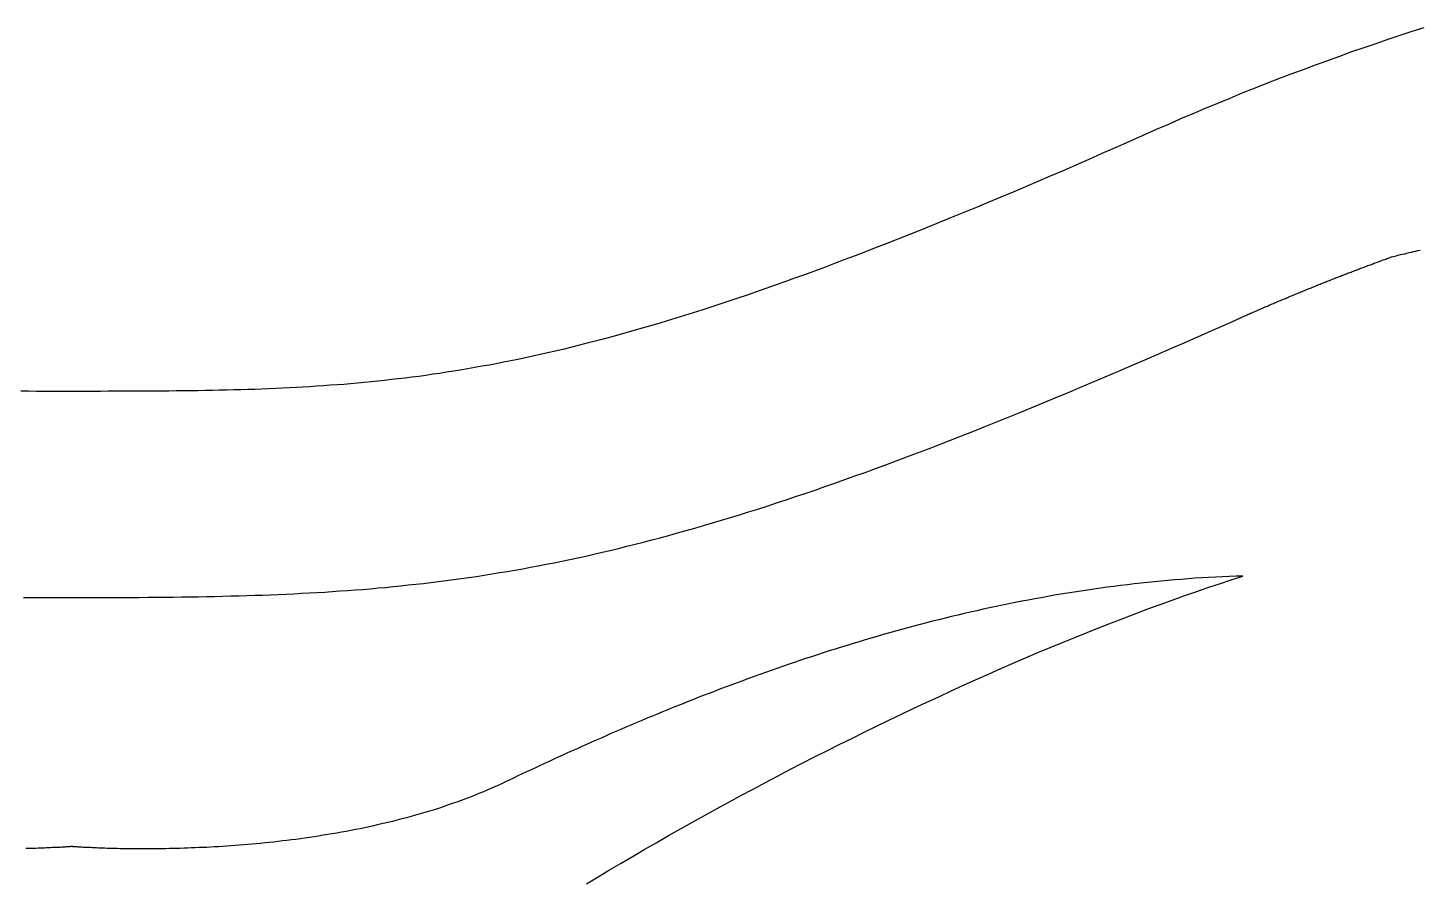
# Model space of a CAD drawing. Extents: x 5 to 105, y 2 to 136.
# Drawn here: x 54.73 to 63.62, y 112.68 to 118.14 of the extents above; entities that cross this region are included whole.
import ezdxf

# ---------------------------------------------------------------- set-up
doc = ezdxf.new("R2010")
doc.units = 0
doc.layers.get('0').update_dxf_attribs({"linetype": 'CONTINUOUS'})

msp = doc.modelspace()

# ---------------------------------------------------------------- linework, layer by layer
at = {"color": 7}
for points in [[(63.6483, 118.137, 0), (63.5717, 118.113, 0), (63.4949, 118.088, 0), (63.4179, 118.062, 0), (63.3408, 118.036, 0), (63.2636, 118.01, 0), (63.1863, 117.983, 0), (63.1088, 117.955, 0), (63.0312, 117.927, 0), (62.9536, 117.899, 0), (62.8758, 117.87, 0), (62.7979, 117.841, 0), (62.7199, 117.811, 0), (62.6419, 117.781, 0), (62.5638, 117.75, 0), (62.4856, 117.719, 0), (62.4073, 117.687, 0), (62.329, 117.655, 0), (62.2507, 117.623, 0), (62.1723, 117.589, 0), (62.0939, 117.556, 0), (62.0154, 117.521, 0), (61.9369, 117.487, 0)], [(61.9369, 117.487, 0), (61.849, 117.447, 0), (61.762, 117.409, 0), (61.6761, 117.371, 0), (61.5911, 117.334, 0), (61.5072, 117.297, 0), (61.4241, 117.261, 0), (61.3421, 117.225, 0), (61.2609, 117.19, 0), (61.1807, 117.156, 0), (61.1015, 117.122, 0), (61.0231, 117.089, 0), (60.9456, 117.057, 0), (60.869, 117.024, 0), (60.7932, 116.993, 0), (60.7183, 116.962, 0), (60.6443, 116.932, 0), (60.5711, 116.902, 0), (60.4987, 116.872, 0), (60.4272, 116.844, 0), (60.3564, 116.815, 0), (60.2864, 116.788, 0), (60.2172, 116.76, 0), (60.1488, 116.734, 0), (60.0811, 116.708, 0), (60.0142, 116.682, 0), (59.9479, 116.657, 0), (59.8825, 116.632, 0), (59.8177, 116.608, 0), (59.7536, 116.584, 0), (59.6902, 116.561, 0), (59.6275, 116.538, 0), (59.5654, 116.516, 0), (59.504, 116.494, 0), (59.4432, 116.472, 0), (59.3831, 116.451, 0), (59.3235, 116.431, 0), (59.2646, 116.411, 0), (59.2063, 116.391, 0), (59.1485, 116.372, 0), (59.0913, 116.353, 0), (59.0347, 116.335, 0), (58.9786, 116.317, 0), (58.9231, 116.3, 0), (58.868, 116.283, 0), (58.8135, 116.266, 0), (58.7595, 116.25, 0), (58.706, 116.234, 0), (58.653, 116.219, 0), (58.6004, 116.204, 0), (58.5483, 116.189, 0), (58.4966, 116.174, 0), (58.4453, 116.161, 0), (58.3945, 116.147, 0), (58.3441, 116.134, 0), (58.294, 116.121, 0), (58.2444, 116.108, 0), (58.1951, 116.096, 0), (58.1462, 116.084, 0), (58.0977, 116.073, 0), (58.0495, 116.062, 0), (58.0016, 116.051, 0), (57.954, 116.04, 0), (57.9067, 116.03, 0), (57.8597, 116.02, 0), (57.813, 116.011, 0), (57.7666, 116.002, 0), (57.7205, 115.993, 0), (57.6745, 115.984, 0), (57.6289, 115.976, 0), (57.5834, 115.968, 0), (57.5381, 115.96, 0), (57.4931, 115.952, 0), (57.4482, 115.945, 0), (57.4035, 115.938, 0), (57.359, 115.931, 0), (57.3147, 115.925, 0), (57.2705, 115.918, 0), (57.2264, 115.912, 0), (57.1824, 115.907, 0), (57.1385, 115.901, 0), (57.0948, 115.896, 0), (57.0511, 115.891, 0), (57.0075, 115.886, 0), (56.964, 115.881, 0), (56.9205, 115.877, 0), (56.877, 115.873, 0), (56.8336, 115.869, 0), (56.7902, 115.865, 0), (56.7468, 115.861, 0), (56.7034, 115.858, 0), (56.6599, 115.855, 0), (56.6165, 115.851, 0), (56.573, 115.849, 0), (56.5294, 115.846, 0), (56.4858, 115.843, 0), (56.4421, 115.841, 0), (56.3983, 115.839, 0), (56.3545, 115.836, 0), (56.3105, 115.834, 0), (56.2663, 115.833, 0), (56.2221, 115.831, 0), (56.1777, 115.829, 0), (56.1332, 115.828, 0), (56.0884, 115.826, 0), (56.0435, 115.825, 0), (55.9984, 115.824, 0), (55.9532, 115.823, 0), (55.9076, 115.822, 0), (55.8619, 115.821, 0), (55.8159, 115.82, 0), (55.7697, 115.82, 0), (55.7232, 115.819, 0), (55.6765, 115.819, 0), (55.6295, 115.818, 0), (55.5821, 115.818, 0), (55.5345, 115.818, 0), (55.4865, 115.817, 0), (55.4382, 115.817, 0), (55.3896, 115.817, 0), (55.3406, 115.817, 0), (55.2913, 115.817, 0), (55.2416, 115.817, 0), (55.1915, 115.816, 0), (55.1409, 115.816, 0), (55.09, 115.816, 0), (55.0387, 115.816, 0), (54.9869, 115.816, 0)], [(62.4723, 116.284, 0), (62.48, 116.288, 0), (62.4876, 116.291, 0), (62.4952, 116.294, 0), (62.5029, 116.298, 0), (62.5105, 116.301, 0), (62.5182, 116.305, 0), (62.5258, 116.308, 0), (62.5335, 116.311, 0), (62.5411, 116.315, 0), (62.5488, 116.318, 0), (62.5564, 116.321, 0), (62.5641, 116.325, 0), (62.5717, 116.328, 0), (62.5794, 116.331, 0), (62.587, 116.335, 0), (62.5946, 116.338, 0), (62.6023, 116.341, 0), (62.6099, 116.345, 0), (62.6176, 116.348, 0), (62.6252, 116.351, 0), (62.6329, 116.355, 0), (62.6405, 116.358, 0), (62.6482, 116.361, 0), (62.6558, 116.364, 0), (62.6635, 116.368, 0), (62.6711, 116.371, 0), (62.6788, 116.374, 0), (62.6864, 116.378, 0), (62.694, 116.381, 0), (62.7017, 116.384, 0), (62.7093, 116.387, 0), (62.717, 116.391, 0), (62.7246, 116.394, 0), (62.7323, 116.397, 0), (62.7399, 116.4, 0), (62.7476, 116.403, 0), (62.7552, 116.407, 0), (62.7629, 116.41, 0), (62.7705, 116.413, 0), (62.7782, 116.416, 0), (62.7858, 116.419, 0), (62.7934, 116.423, 0), (62.8011, 116.426, 0), (62.8087, 116.429, 0), (62.8164, 116.432, 0), (62.824, 116.435, 0), (62.8317, 116.438, 0), (62.8393, 116.442, 0), (62.847, 116.445, 0), (62.8546, 116.448, 0), (62.8622, 116.451, 0), (62.8699, 116.454, 0), (62.8775, 116.457, 0), (62.8852, 116.46, 0), (62.8928, 116.464, 0), (62.9005, 116.467, 0), (62.9081, 116.47, 0), (62.9157, 116.473, 0), (62.9234, 116.476, 0), (62.931, 116.479, 0), (62.9387, 116.482, 0), (62.9463, 116.485, 0), (62.954, 116.488, 0), (62.9616, 116.491, 0), (62.9692, 116.494, 0), (62.9769, 116.498, 0), (62.9845, 116.501, 0), (62.9922, 116.504, 0), (62.9998, 116.507, 0), (63.0074, 116.51, 0), (63.0151, 116.513, 0), (63.0227, 116.516, 0), (63.0303, 116.519, 0), (63.038, 116.522, 0), (63.0456, 116.525, 0), (63.0533, 116.528, 0), (63.0609, 116.531, 0), (63.0685, 116.534, 0), (63.0762, 116.537, 0), (63.0838, 116.54, 0), (63.0914, 116.543, 0), (63.0991, 116.546, 0), (63.1067, 116.549, 0), (63.1143, 116.552, 0), (63.122, 116.555, 0), (63.1296, 116.558, 0), (63.1372, 116.561, 0), (63.1449, 116.564, 0), (63.1525, 116.567, 0), (63.1601, 116.57, 0), (63.1677, 116.572, 0), (63.1754, 116.575, 0), (63.183, 116.578, 0), (63.1906, 116.581, 0), (63.1983, 116.584, 0), (63.2059, 116.587, 0), (63.2135, 116.59, 0), (63.2211, 116.593, 0), (63.2288, 116.596, 0), (63.2364, 116.599, 0), (63.244, 116.602, 0), (63.2516, 116.604, 0), (63.2593, 116.607, 0), (63.2669, 116.61, 0), (63.2745, 116.613, 0), (63.2821, 116.616, 0), (63.2897, 116.619, 0), (63.2974, 116.622, 0), (63.305, 116.624, 0), (63.3126, 116.627, 0), (63.3202, 116.63, 0), (63.3278, 116.633, 0), (63.3355, 116.636, 0), (63.3431, 116.639, 0), (63.3507, 116.641, 0), (63.3583, 116.644, 0), (63.3659, 116.647, 0), (63.3735, 116.65, 0), (63.3811, 116.653, 0), (63.3887, 116.656, 0), (63.3964, 116.658, 0), (63.404, 116.661, 0), (63.4116, 116.664, 0), (63.4192, 116.667, 0), (63.4268, 116.669, 0), (63.4344, 116.672, 0), (63.442, 116.675, 0)], [(63.442, 116.675, 0), (63.456, 116.678, 0), (63.47, 116.682, 0), (63.484, 116.685, 0), (63.498, 116.689, 0), (63.512, 116.692, 0), (63.5261, 116.695, 0), (63.5401, 116.699, 0), (63.5541, 116.702, 0), (63.5681, 116.705, 0), (63.5821, 116.709, 0), (63.5961, 116.712, 0), (63.6101, 116.715, 0), (63.6242, 116.718, 0)], [(54.9863, 114.5, 0), (55.0446, 114.5, 0), (55.1025, 114.5, 0), (55.1599, 114.5, 0), (55.2168, 114.5, 0), (55.2733, 114.5, 0), (55.3293, 114.501, 0), (55.385, 114.501, 0), (55.4402, 114.501, 0), (55.495, 114.502, 0), (55.5495, 114.502, 0), (55.6035, 114.502, 0), (55.6572, 114.503, 0), (55.7106, 114.504, 0), (55.7636, 114.505, 0), (55.8163, 114.505, 0), (55.8687, 114.506, 0), (55.9208, 114.507, 0), (55.9725, 114.509, 0), (56.024, 114.51, 0), (56.0753, 114.511, 0), (56.1262, 114.513, 0), (56.177, 114.514, 0), (56.2275, 114.516, 0), (56.2777, 114.518, 0), (56.3278, 114.52, 0), (56.3777, 114.522, 0), (56.4274, 114.524, 0), (56.4769, 114.527, 0), (56.5262, 114.529, 0), (56.5754, 114.532, 0), (56.6245, 114.535, 0), (56.6734, 114.538, 0), (56.7222, 114.542, 0), (56.7709, 114.545, 0), (56.8195, 114.549, 0), (56.8681, 114.552, 0), (56.9166, 114.556, 0), (56.965, 114.561, 0), (57.0133, 114.565, 0), (57.0617, 114.57, 0), (57.11, 114.575, 0), (57.1583, 114.58, 0), (57.2066, 114.585, 0), (57.2549, 114.59, 0), (57.3033, 114.596, 0), (57.3516, 114.602, 0), (57.4001, 114.608, 0), (57.4486, 114.615, 0), (57.4971, 114.621, 0), (57.5458, 114.628, 0), (57.5945, 114.635, 0), (57.6434, 114.643, 0), (57.6923, 114.651, 0), (57.7414, 114.659, 0), (57.7907, 114.667, 0), (57.8401, 114.675, 0), (57.8896, 114.684, 0), (57.9394, 114.693, 0), (57.9893, 114.703, 0), (58.0394, 114.712, 0), (58.0898, 114.722, 0), (58.1404, 114.733, 0), (58.1912, 114.743, 0), (58.2422, 114.754, 0), (58.2935, 114.765, 0), (58.3451, 114.777, 0), (58.397, 114.789, 0), (58.4492, 114.801, 0), (58.5016, 114.814, 0), (58.5544, 114.827, 0), (58.6076, 114.84, 0), (58.661, 114.854, 0), (58.7148, 114.868, 0), (58.769, 114.882, 0), (58.8236, 114.897, 0), (58.8785, 114.912, 0), (58.9339, 114.927, 0), (58.9897, 114.943, 0), (59.0459, 114.96, 0), (59.1025, 114.976, 0), (59.1596, 114.993, 0), (59.2171, 115.011, 0), (59.2751, 115.028, 0), (59.3336, 115.047, 0), (59.3926, 115.065, 0), (59.4521, 115.084, 0), (59.5121, 115.104, 0), (59.5726, 115.124, 0), (59.6337, 115.144, 0), (59.6953, 115.165, 0), (59.7575, 115.186, 0), (59.8203, 115.208, 0), (59.8837, 115.23, 0), (59.9476, 115.253, 0), (60.0122, 115.276, 0), (60.0774, 115.299, 0), (60.1433, 115.323, 0), (60.2098, 115.348, 0), (60.2769, 115.373, 0), (60.3447, 115.398, 0), (60.4132, 115.424, 0), (60.4824, 115.45, 0), (60.5523, 115.477, 0), (60.6229, 115.505, 0), (60.6943, 115.533, 0), (60.7664, 115.561, 0), (60.8392, 115.59, 0), (60.9128, 115.619, 0), (60.9872, 115.649, 0), (61.0624, 115.68, 0), (61.1384, 115.711, 0), (61.2151, 115.743, 0), (61.2927, 115.775, 0), (61.3712, 115.807, 0), (61.4505, 115.841, 0), (61.5306, 115.874, 0), (61.6116, 115.909, 0), (61.6935, 115.944, 0), (61.7763, 115.979, 0), (61.86, 116.015, 0), (61.9447, 116.052, 0), (62.0302, 116.089, 0), (62.1167, 116.127, 0), (62.2041, 116.165, 0), (62.2926, 116.204, 0), (62.3819, 116.244, 0), (62.4723, 116.284, 0)], [(54.9869, 115.816, 0), (54.9351, 115.816, 0), (54.8838, 115.816, 0), (54.8329, 115.816, 0), (54.7824, 115.816, 0), (54.7323, 115.817, 0), (54.6825, 115.817, 0)], [(62.4922, 114.637, 0), (62.4482, 114.636, 0), (62.4042, 114.634, 0), (62.3603, 114.632, 0), (62.3165, 114.63, 0), (62.2727, 114.628, 0), (62.2291, 114.625, 0), (62.1854, 114.623, 0), (62.1419, 114.619, 0), (62.0984, 114.616, 0), (62.055, 114.613, 0), (62.0117, 114.609, 0), (61.9684, 114.605, 0), (61.9252, 114.601, 0), (61.8821, 114.596, 0), (61.8391, 114.592, 0), (61.7961, 114.587, 0), (61.7532, 114.582, 0), (61.7104, 114.577, 0), (61.6677, 114.571, 0), (61.6251, 114.566, 0), (61.5825, 114.56, 0), (61.5401, 114.554, 0), (61.4977, 114.548, 0), (61.4554, 114.541, 0), (61.4132, 114.535, 0), (61.3711, 114.528, 0), (61.329, 114.521, 0), (61.2871, 114.514, 0), (61.2453, 114.507, 0), (61.2035, 114.499, 0), (61.1619, 114.492, 0), (61.1203, 114.484, 0), (61.0788, 114.476, 0), (61.0375, 114.468, 0), (60.9962, 114.459, 0), (60.9551, 114.451, 0), (60.914, 114.442, 0), (60.8731, 114.434, 0), (60.8322, 114.425, 0), (60.7915, 114.416, 0), (60.7508, 114.406, 0), (60.7103, 114.397, 0), (60.6699, 114.387, 0), (60.6295, 114.378, 0), (60.5893, 114.368, 0), (60.5492, 114.358, 0), (60.5093, 114.348, 0), (60.4694, 114.338, 0), (60.4297, 114.327, 0), (60.39, 114.317, 0), (60.3505, 114.306, 0), (60.3111, 114.296, 0), (60.2718, 114.285, 0), (60.2327, 114.274, 0), (60.1936, 114.263, 0), (60.1547, 114.252, 0), (60.1159, 114.24, 0), (60.0773, 114.229, 0), (60.0387, 114.217, 0), (60.0003, 114.206, 0), (59.962, 114.194, 0), (59.9239, 114.182, 0), (59.8859, 114.17, 0), (59.848, 114.159, 0), (59.8102, 114.146, 0), (59.7726, 114.134, 0), (59.7351, 114.122, 0), (59.6978, 114.11, 0), (59.6606, 114.097, 0), (59.6235, 114.085, 0), (59.5866, 114.072, 0), (59.5498, 114.06, 0), (59.5131, 114.047, 0), (59.4766, 114.034, 0), (59.4403, 114.021, 0), (59.404, 114.008, 0), (59.368, 113.995, 0), (59.3321, 113.982, 0), (59.2963, 113.969, 0), (59.2607, 113.956, 0), (59.2252, 113.943, 0), (59.1899, 113.93, 0), (59.1547, 113.916, 0), (59.1197, 113.903, 0), (59.0848, 113.89, 0), (59.0501, 113.876, 0), (59.0156, 113.863, 0), (58.9812, 113.849, 0), (58.947, 113.836, 0), (58.9129, 113.822, 0), (58.879, 113.809, 0), (58.8453, 113.795, 0), (58.8117, 113.781, 0), (58.7783, 113.768, 0), (58.7451, 113.754, 0), (58.712, 113.74, 0), (58.6791, 113.727, 0), (58.6464, 113.713, 0), (58.6138, 113.699, 0), (58.5815, 113.686, 0), (58.5492, 113.672, 0), (58.5172, 113.658, 0), (58.4853, 113.644, 0), (58.4537, 113.631, 0), (58.4221, 113.617, 0), (58.3908, 113.603, 0), (58.3597, 113.59, 0), (58.3287, 113.576, 0), (58.2979, 113.562, 0), (58.2673, 113.548, 0), (58.2369, 113.535, 0), (58.2067, 113.521, 0), (58.1766, 113.508, 0), (58.1468, 113.494, 0), (58.1171, 113.481, 0), (58.0877, 113.467, 0), (58.0584, 113.454, 0), (58.0293, 113.44, 0), (58.0004, 113.427, 0), (57.9717, 113.413, 0), (57.9432, 113.4, 0), (57.9149, 113.387, 0), (57.8868, 113.374, 0), (57.8589, 113.361, 0), (57.8312, 113.347, 0), (57.8036, 113.334, 0), (57.7763, 113.321, 0)], [(58.2971, 112.672, 0), (58.371, 112.717, 0), (58.4452, 112.761, 0), (58.5198, 112.805, 0), (58.5948, 112.849, 0), (58.6702, 112.893, 0), (58.7459, 112.936, 0), (58.822, 112.98, 0), (58.8983, 113.023, 0), (58.975, 113.066, 0), (59.0519, 113.108, 0), (59.1291, 113.151, 0), (59.2066, 113.193, 0), (59.2843, 113.235, 0), (59.3622, 113.277, 0), (59.4403, 113.319, 0), (59.5187, 113.36, 0), (59.5972, 113.401, 0), (59.6759, 113.442, 0), (59.7547, 113.482, 0), (59.8337, 113.522, 0), (59.9127, 113.562, 0), (59.9919, 113.601, 0), (60.0712, 113.64, 0), (60.1506, 113.679, 0), (60.23, 113.717, 0), (60.3094, 113.755, 0), (60.3889, 113.793, 0), (60.4684, 113.83, 0), (60.5479, 113.867, 0), (60.6274, 113.904, 0), (60.7069, 113.94, 0), (60.7863, 113.976, 0), (60.8657, 114.011, 0), (60.945, 114.046, 0), (61.0242, 114.08, 0), (61.1033, 114.114, 0), (61.1822, 114.148, 0), (61.2611, 114.181, 0), (61.3398, 114.213, 0), (61.4183, 114.245, 0), (61.4966, 114.277, 0), (61.5748, 114.308, 0), (61.6528, 114.338, 0), (61.7305, 114.368, 0), (61.808, 114.398, 0), (61.8852, 114.427, 0), (61.9622, 114.455, 0), (62.0389, 114.483, 0), (62.1152, 114.51, 0), (62.1913, 114.537, 0), (62.2671, 114.563, 0), (62.3425, 114.588, 0), (62.4175, 114.613, 0), (62.4922, 114.637, 0)], [(54.6993, 114.5, 0), (54.7558, 114.5, 0), (54.8127, 114.5, 0), (54.8701, 114.5, 0), (54.928, 114.5, 0), (54.9863, 114.5, 0)], [(57.7763, 113.321, 0), (57.7491, 113.309, 0), (57.7216, 113.296, 0), (57.694, 113.284, 0), (57.6662, 113.272, 0), (57.6383, 113.26, 0), (57.6102, 113.248, 0), (57.582, 113.237, 0), (57.5537, 113.226, 0), (57.5252, 113.215, 0), (57.4967, 113.204, 0), (57.468, 113.194, 0), (57.4392, 113.184, 0), (57.4103, 113.174, 0), (57.3813, 113.164, 0), (57.3522, 113.154, 0), (57.3231, 113.145, 0), (57.2938, 113.136, 0), (57.2645, 113.127, 0), (57.2352, 113.119, 0), (57.2058, 113.11, 0), (57.1763, 113.102, 0), (57.1468, 113.094, 0), (57.1172, 113.086, 0), (57.0876, 113.078, 0), (57.058, 113.071, 0), (57.0284, 113.064, 0), (56.9987, 113.057, 0), (56.969, 113.05, 0), (56.9394, 113.043, 0), (56.9097, 113.037, 0), (56.8801, 113.03, 0), (56.8504, 113.024, 0), (56.8208, 113.018, 0), (56.7912, 113.013, 0), (56.7617, 113.007, 0), (56.7322, 113.002, 0), (56.7027, 112.996, 0), (56.6733, 112.991, 0), (56.6439, 112.986, 0), (56.6146, 112.982, 0), (56.5854, 112.977, 0), (56.5563, 112.972, 0), (56.5272, 112.968, 0), (56.4982, 112.964, 0), (56.4694, 112.96, 0), (56.4406, 112.956, 0), (56.4119, 112.953, 0), (56.3834, 112.949, 0), (56.3549, 112.946, 0), (56.3266, 112.942, 0), (56.2985, 112.939, 0), (56.2704, 112.936, 0), (56.2425, 112.933, 0), (56.2148, 112.93, 0), (56.1872, 112.928, 0), (56.1598, 112.925, 0), (56.1325, 112.923, 0), (56.1054, 112.921, 0), (56.0785, 112.918, 0), (56.0518, 112.916, 0), (56.0253, 112.914, 0), (55.999, 112.913, 0), (55.9729, 112.911, 0), (55.9469, 112.909, 0), (55.9213, 112.908, 0), (55.8958, 112.906, 0), (55.8706, 112.905, 0), (55.8456, 112.904, 0), (55.8208, 112.903, 0), (55.7963, 112.902, 0), (55.772, 112.901, 0), (55.748, 112.9, 0), (55.7243, 112.899, 0), (55.7008, 112.898, 0), (55.6776, 112.898, 0), (55.6548, 112.897, 0), (55.6321, 112.897, 0), (55.6098, 112.896, 0), (55.5878, 112.896, 0), (55.5661, 112.895, 0), (55.5447, 112.895, 0), (55.5237, 112.895, 0), (55.5029, 112.895, 0), (55.4825, 112.895, 0), (55.4625, 112.895, 0), (55.4428, 112.895, 0), (55.4234, 112.895, 0), (55.4044, 112.895, 0), (55.3857, 112.895, 0), (55.3675, 112.896, 0), (55.3496, 112.896, 0), (55.3321, 112.896, 0), (55.3149, 112.896, 0), (55.2982, 112.897, 0), (55.2819, 112.897, 0), (55.2659, 112.898, 0), (55.2504, 112.898, 0), (55.2353, 112.898, 0), (55.2206, 112.899, 0), (55.2064, 112.899, 0), (55.1926, 112.9, 0), (55.1792, 112.9, 0), (55.1663, 112.901, 0), (55.1539, 112.902, 0), (55.1419, 112.902, 0), (55.1303, 112.903, 0), (55.1193, 112.903, 0), (55.1087, 112.904, 0), (55.0986, 112.904, 0), (55.089, 112.905, 0), (55.0799, 112.905, 0), (55.0713, 112.906, 0), (55.0633, 112.906, 0), (55.0557, 112.907, 0), (55.0486, 112.907, 0), (55.0421, 112.908, 0), (55.0361, 112.908, 0), (55.0307, 112.908, 0), (55.0258, 112.909, 0), (55.0215, 112.909, 0), (55.0177, 112.909, 0), (55.0145, 112.91, 0), (55.0118, 112.91, 0), (55.0098, 112.91, 0), (55.0083, 112.91, 0), (55.0074, 112.91, 0), (55.0071, 112.91, 0)], [(55.0071, 112.91, 0), (55.0068, 112.91, 0), (55.0059, 112.91, 0), (55.0044, 112.91, 0), (55.0023, 112.91, 0), (54.9997, 112.91, 0), (54.9965, 112.909, 0), (54.9927, 112.909, 0), (54.9883, 112.909, 0), (54.9834, 112.908, 0), (54.978, 112.908, 0), (54.972, 112.908, 0), (54.9655, 112.907, 0), (54.9585, 112.907, 0), (54.9509, 112.906, 0), (54.9428, 112.906, 0), (54.9342, 112.905, 0), (54.9251, 112.905, 0), (54.9155, 112.904, 0), (54.9054, 112.904, 0), (54.8949, 112.903, 0), (54.8838, 112.903, 0), (54.8723, 112.902, 0), (54.8603, 112.902, 0), (54.8478, 112.901, 0), (54.8349, 112.9, 0), (54.8215, 112.9, 0), (54.8077, 112.899, 0), (54.7935, 112.899, 0), (54.7788, 112.898, 0), (54.7637, 112.898, 0), (54.7482, 112.898, 0), (54.7323, 112.897, 0), (54.716, 112.897, 0)]]:
    msp.add_polyline3d(points, dxfattribs=at)

doc.saveas('drawing.dxf')
